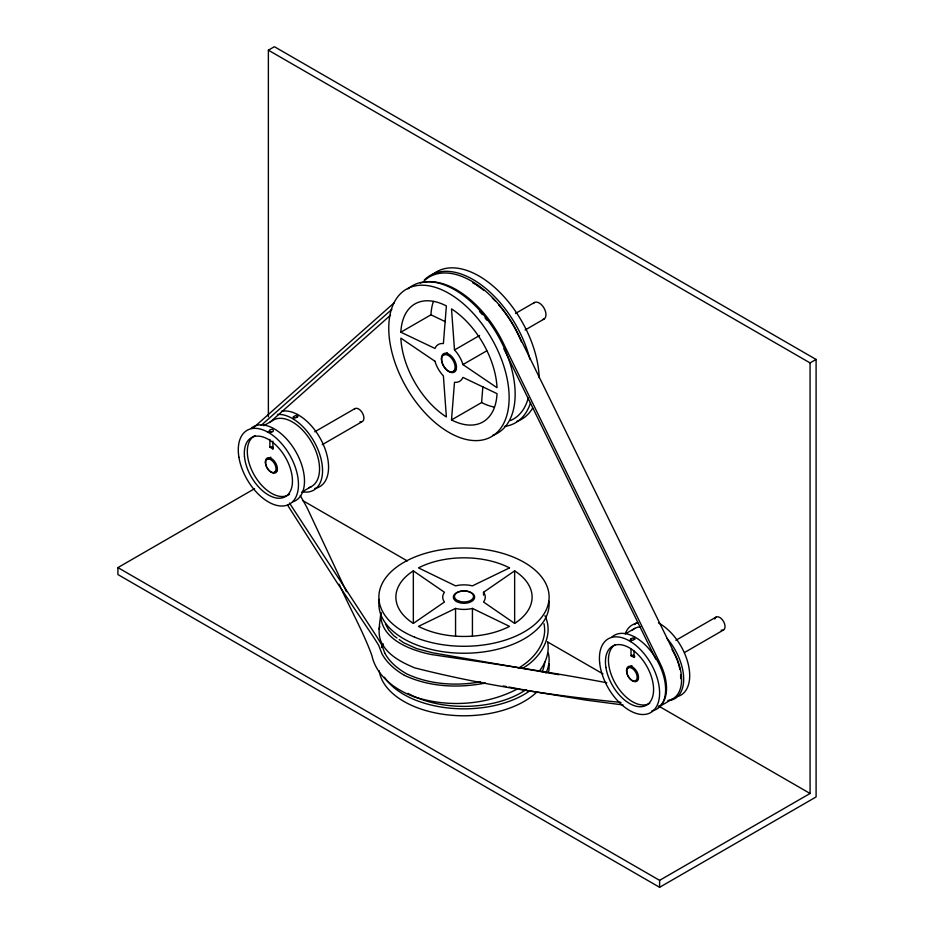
<?xml version="1.0" encoding="UTF-8"?>
<svg xmlns="http://www.w3.org/2000/svg" width="934" height="934" viewBox="0 0 934 934"><rect width="100%" height="100%" fill="white"/><g stroke="black" fill="none" stroke-linecap="round" stroke-linejoin="round"><path stroke-width="1.4" d="M380.838 612.599C379.169 638.774 410.224 650.157 431.181 654.489C489.825 663.257 548.562 671.628 606.808 682.754M451.507 419.926L454.496 382.275A21.284 12.282 60 0 0 462.925 377.406L497.028 393.646A68.1 39.31 60 0 1 451.507 419.926L481.605 402.554A68.1 39.31 60 0 0 494.39 407.107M481.605 402.554L482.866 386.618M620.993 702.415C551.585 695.491 482.271 685.101 414.649 667.845C401.643 662.393 387.68 655.341 381.212 642.043C377.056 632.68 380.243 622.394 380.768 612.669M297.689 416.751L295.564 417.977L293.439 416.751L295.564 415.525L297.689 416.751L297.316 414.404M634.746 639.148L632.622 640.374L630.497 639.148L632.622 637.922L634.746 639.148L634.373 636.801M379.122 629.084L379.834 626.492M539.42 670.916C545.783 663.035 549.554 652.387 547.709 642.253M253.826 427.41L394.3 302.686M261.158 425.39L391.836 309.364M269.681 422.507L390.54 315.178M514.646 570.861A68.1 39.31 0 0 1 514.646 623.422L483.532 602.01A21.284 12.282 0 0 0 483.532 592.273L514.646 570.861L514.646 622.99M518.452 668.09C533.758 659.357 547.884 642.405 543.997 623.749M522.97 668.067C540.541 658.12 554.609 635.61 544.954 615.681M268.373 416.727L268.373 50.179L274.398 46.7L816.094 359.45L816.094 796.947L659.602 887.3L117.906 574.55L117.906 567.603L254.585 488.692M400.861 332.2A68.1 39.31 60 0 1 446.37 305.92L443.393 343.572A21.284 12.282 60 0 0 434.964 348.44L400.861 332.2L430.959 314.816A68.1 39.31 60 0 1 433.399 301.472M263.75 425.694L272.179 420.825A38.306 22.112 60 0 1 312.236 443.335A38.306 22.112 60 0 1 309.014 487.583M443.557 354.978L447.339 352.795M515.51 313.439L534.435 302.499M454.496 349.981L451.507 308.885A68.1 39.31 60 0 1 497.028 387.715L462.925 364.587A21.284 12.282 60 0 0 454.496 349.981L479.574 335.504M267.066 459.33L270.825 457.158M314.77 431.788L354.932 408.602M274.514 472.23L277.024 470.783M322.218 444.689L362.38 421.503A7.449 4.296 60 0 0 361.867 412.081A7.449 4.296 60 0 0 354.103 409.372M462.925 364.587L486.754 350.834M453.13 371.557L455.652 370.109M525.083 330.017L544.008 319.089M301.589 492.218L311.22 486.661M268.373 50.179L810.07 362.917L816.094 359.45M625.196 633.941L634.816 628.384M628.197 667.833L631.956 665.65M675.901 640.292L716.063 617.094M635.645 680.734L638.155 679.275M684.599 652.469L723.511 629.995M673.286 698.55L658.236 707.236A41.703 24.086 60 0 0 660.198 663.619L504.488 345.557A84.27 48.65 60 0 0 420.358 283.002M117.906 567.603L659.602 880.353L810.07 793.48L810.07 362.917M517.378 689C485.878 705.357 447.549 707.762 413.925 696.717C395.082 689.677 376.262 676.041 371.825 655.318C363.349 632.108 351.079 610.497 340.922 588M455.558 608.419L418.479 626.387A68.1 39.31 0 0 0 509.509 626.387L472.429 608.419A21.284 12.282 0 0 1 455.558 608.419L455.558 635.926M480.636 681.808C456.014 686.245 429.698 684.564 406.815 673.928A86.453 49.455 -0.3 0 1 384.738 652.994M485.447 683.046C458.512 688.323 429.523 687.12 404.399 675.329M271.49 431.882C274.479 432.29 273.709 428.589 271.082 429.453C264.882 431.38 277.818 432.909 267.229 431.788L271.082 431.847M622.99 704.948L586.015 700.103L528.936 690.81M558.964 674.722L432.349 652.749L416.786 648.651L403.605 642.72L399.192 639.556M503.309 685.976L506.158 686.513M509.007 687.05L527.523 690.565M430.959 314.816L445.378 321.693M269.891 439.412L269.891 447.199L272.891 448.927A2.125 1.226 0 0 0 273.242 448.694M631.022 649.212L631.022 655.691L634.023 657.419A2.125 1.226 0 0 0 634.618 656.917M302.476 500.414L407.271 560.925M547.429 641.845L602.99 673.916M658.552 705.999L810.07 793.48M413.342 570.861L444.456 592.273A21.284 12.282 0 0 0 444.456 602.01L413.342 623.422A68.1 39.31 0 0 1 413.342 570.861L413.342 622.99M396.973 637.98L393.669 635.622L388.707 630.018L385.462 624.064M289.458 503.029L376.822 636.766L381.702 644.799L384.726 652.994M287.544 505.06L336.135 581.24L373.647 637.268L378.644 645.196L381.866 653.625A91.158 52.713 0 0 0 404.399 675.329M300.269 495.487L306.994 507.571L346.444 591.689M503.87 348.802L655.738 659.019M339.135 584.205L340.326 586.739M630.497 639.148L630.66 641.611L630.532 639.37M293.439 416.751L293.603 419.214L293.474 416.973M659.602 880.353L659.602 887.3M634.023 650.94L634.023 657.419M483.532 592.273L483.532 595.168M472.429 608.419L472.429 635.926M272.891 441.152L272.891 448.927M714.708 619.032A7.449 4.296 60 0 1 723.511 621.39A7.449 4.296 60 0 1 721.153 630.205M361.295 421.841A7.449 4.296 60 0 1 360.022 421.713M533.361 303.503A9.573 5.534 60 0 1 544.008 308.033A9.573 5.534 60 0 1 542.607 319.521M667.822 700.523A41.703 24.086 60 0 0 675.247 654.932L519.526 336.87A84.27 48.65 60 0 0 424.55 280.433M479.539 311.489A80.861 46.688 60 0 1 482.329 314.618M485.038 317.875A80.861 46.688 60 0 1 486.812 320.128M631.022 655.691A2.125 1.226 0 0 1 633.205 655.318A2.125 1.226 0 0 1 634.723 656.31M649.76 703.29A34.044 19.661 60 0 1 615.763 684.225A34.044 19.661 60 0 1 615.191 644.635M631.933 630.485A38.306 22.112 60 0 1 640.677 626.819M672.025 649.515A38.306 22.112 60 0 1 679.882 669.468M680.582 674.838A38.306 22.112 60 0 1 680.653 678.656M666.724 638.097A42.555 24.576 60 0 1 683.618 676.987A42.555 24.576 60 0 1 669.947 700.383M625.395 633.334A42.555 24.576 60 0 1 637.875 623.06M611.828 637.093A42.555 24.576 60 0 1 657.734 661.564A42.555 24.576 60 0 1 651.885 710.809M634.548 624.577A42.555 24.576 60 0 1 636.381 622.78M658.447 622.908A42.555 24.576 60 0 1 687.658 661.914A42.555 24.576 60 0 1 679.041 696.04M269.891 447.199A2.125 1.226 0 0 1 273.172 447.246M289.563 494.168A34.044 19.661 60 0 1 254.632 475.721A34.044 19.661 60 0 1 255.04 435.594M277.41 414.486A42.555 24.576 60 0 1 319.755 454.414A42.555 24.576 60 0 1 302.628 491.856M251.176 428.181A42.555 24.576 60 0 1 296.078 452.114A42.555 24.576 60 0 1 292.646 501.862M281.473 411.31A42.555 24.576 60 0 1 323.526 445.004A42.555 24.576 60 0 1 314.828 488.412M548.351 653.123A85.122 49.14 0 0 1 545.923 673.017M529.66 690.962A85.122 49.14 0 0 1 384.446 677.185M381.492 647.577A85.122 49.14 0 0 1 383.349 643.97M544.744 662.136A80.861 46.688 0 0 1 542.094 671.779M526.064 689.607A80.861 46.688 0 0 1 407.948 693.343M548.97 601.263A85.122 49.14 0 0 1 462.365 653.228A85.122 49.14 0 0 1 379.262 599.394M536.314 692.561A85.122 49.14 0 0 1 444.07 714.417A85.122 49.14 0 0 1 379.169 670.717M548.97 663.817A85.122 49.14 0 0 1 548.725 671.336M472.709 282.815A80.861 46.688 60 0 1 475.208 284.31M476.305 284.998A80.861 46.688 60 0 1 483.905 290.486M492.346 298.039A80.861 46.688 60 0 1 495.067 300.83M498.616 304.753A80.861 46.688 60 0 1 521.406 341.774M528.235 398.047A80.861 46.688 60 0 1 510.396 420.569M530.535 402.717A85.122 49.14 60 0 1 504.395 426.441M424.153 280.235A85.122 49.14 60 0 1 481.746 285.29A85.122 49.14 60 0 1 529.917 359.193M407.901 288.945A85.122 49.14 60 0 1 497.518 334.874A85.122 49.14 60 0 1 492.487 435.454M431.975 275.051A85.122 49.14 60 0 1 497.857 290.392A85.122 49.14 60 0 1 539.187 377.675M532.602 408.17A85.122 49.14 60 0 1 516.56 421.549M509.509 567.895L472.429 585.863A21.284 12.282 0 0 0 455.558 585.863L418.479 567.895A68.1 39.31 0 0 1 509.509 567.895M434.964 361.26L400.861 338.131A68.1 39.31 60 0 0 446.37 416.961L443.393 375.865A21.284 12.282 60 0 1 434.964 361.26M459.201 601.239A9.573 5.534 0 0 0 473.561 596.441A9.573 5.534 0 0 0 459.201 591.654A9.573 5.534 0 0 0 459.201 601.239M626.644 671.242A7.449 4.296 60 0 0 634.548 681.061A7.449 4.296 60 0 0 634.548 670.53A7.449 4.296 60 0 0 626.644 671.242M265.525 462.739A7.449 4.296 60 0 0 273.417 472.569A7.449 4.296 60 0 0 273.417 462.038A7.449 4.296 60 0 0 265.525 462.739M441.572 359.356A9.573 5.534 60 0 0 451.729 372.001A9.573 5.534 60 0 0 451.729 358.458A9.573 5.534 60 0 0 441.572 359.356M626.504 670.46A8.511 4.915 60 0 0 635.529 681.692A8.511 4.915 60 0 0 635.529 669.655A8.511 4.915 60 0 0 626.504 670.46M605.909 667.518A34.044 19.661 60 0 0 645.417 705.719A34.044 19.661 60 0 0 637.21 653.777A34.044 19.661 60 0 0 605.909 667.518M599.663 662.86A42.555 24.576 60 0 0 647.752 713.845A42.555 24.576 60 0 0 641.109 650.309A42.555 24.576 60 0 0 599.663 662.86M265.373 461.956A8.511 4.915 60 0 0 274.398 473.188A8.511 4.915 60 0 0 274.398 461.151A8.511 4.915 60 0 0 265.373 461.956M244.463 456.504A34.044 19.661 60 0 0 282.698 497.787A34.044 19.661 60 0 0 277.982 447.223A34.044 19.661 60 0 0 244.463 456.504M238.906 457.216A42.555 24.576 60 0 0 288.396 504.675A42.555 24.576 60 0 0 277.818 439.634A42.555 24.576 60 0 0 238.906 457.216M414.579 637.151A85.122 49.14 0 0 0 548.725 601.846A85.122 49.14 0 0 0 428.671 552.426A85.122 49.14 0 0 0 414.579 637.151M456.469 601.484A10.636 6.141 0 0 0 474.274 598.729A10.636 6.141 0 0 0 461.233 591.21A10.636 6.141 0 0 0 456.469 601.484M389.431 338.914A85.122 49.14 60 0 0 486.474 438.922A85.122 49.14 60 0 0 470.934 310.917A85.122 49.14 60 0 0 389.431 338.914M441.42 358.574A10.636 6.141 60 0 0 452.71 372.619A10.636 6.141 60 0 0 452.71 357.57A10.636 6.141 60 0 0 441.42 358.574"/></g></svg>
